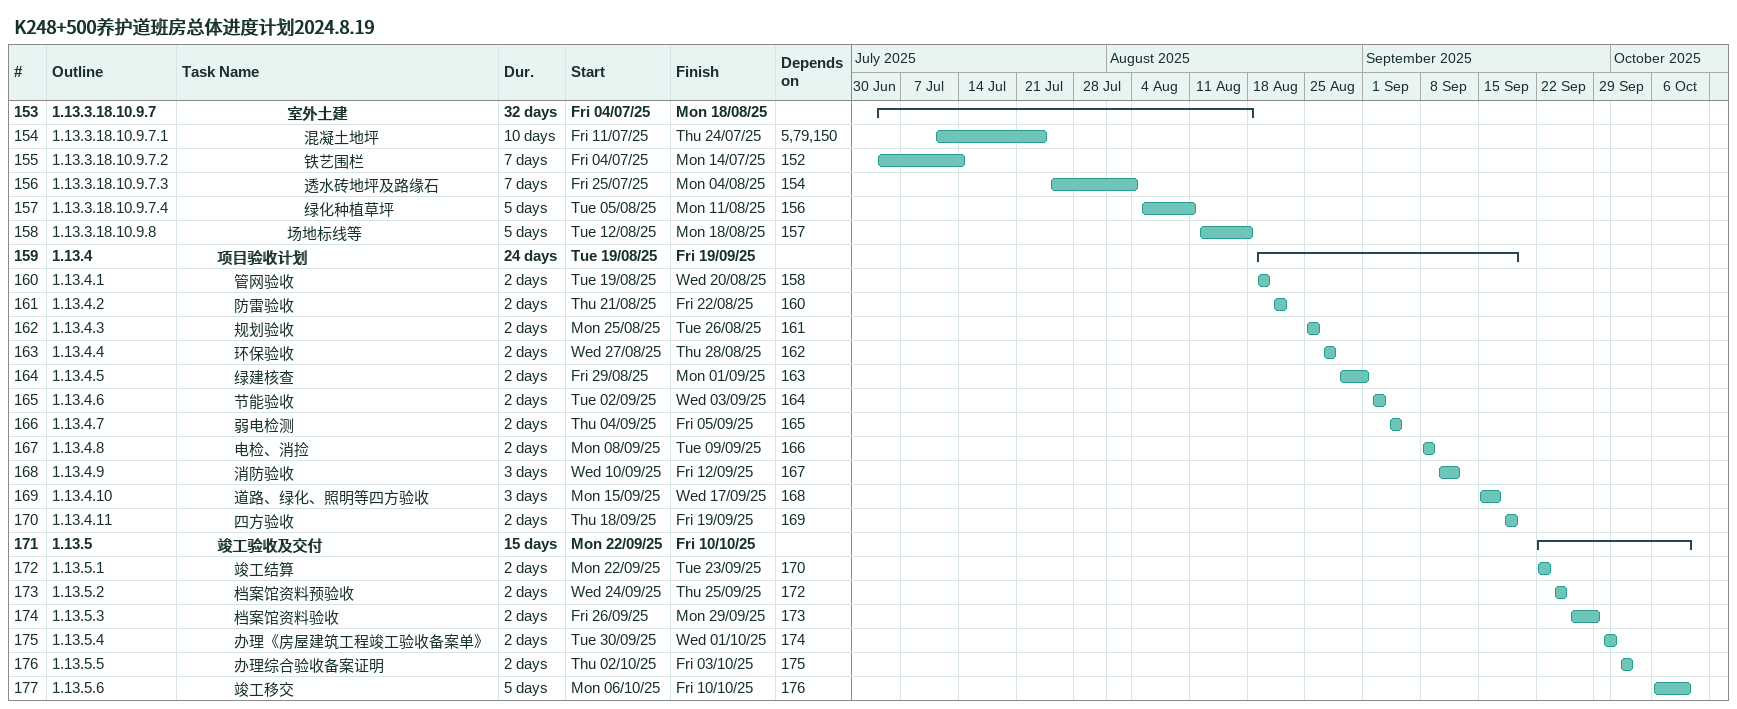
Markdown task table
K248+500养护道班房总体进度计划2024.8.19

| ID | WBS | Task | Duration | Start | Finish | Predecessors |
|---|---|---|---|---|---|---|
| 153 | 1.13.3.18.10.9.7 | **室外土建** | 32d | 2025-07-04 | 2025-08-18 |  |
| 154 | 1.13.3.18.10.9.7.1 | 混凝土地坪 | 10d | 2025-07-11 | 2025-07-24 | 5, 79, 150 |
| 155 | 1.13.3.18.10.9.7.2 | 铁艺围栏 | 7d | 2025-07-04 | 2025-07-14 | 152 |
| 156 | 1.13.3.18.10.9.7.3 | 透水砖地坪及路缘石 | 7d | 2025-07-25 | 2025-08-04 | 154 |
| 157 | 1.13.3.18.10.9.7.4 | 绿化种植草坪 | 5d | 2025-08-05 | 2025-08-11 | 156 |
| 158 | 1.13.3.18.10.9.8 | 场地标线等 | 5d | 2025-08-12 | 2025-08-18 | 157 |
| 159 | 1.13.4 | **项目验收计划** | 24d | 2025-08-19 | 2025-09-19 |  |
| 160 | 1.13.4.1 | 管网验收 | 2d | 2025-08-19 | 2025-08-20 | 158 |
| 161 | 1.13.4.2 | 防雷验收 | 2d | 2025-08-21 | 2025-08-22 | 160 |
| 162 | 1.13.4.3 | 规划验收 | 2d | 2025-08-25 | 2025-08-26 | 161 |
| 163 | 1.13.4.4 | 环保验收 | 2d | 2025-08-27 | 2025-08-28 | 162 |
| 164 | 1.13.4.5 | 绿建核查 | 2d | 2025-08-29 | 2025-09-01 | 163 |
| 165 | 1.13.4.6 | 节能验收 | 2d | 2025-09-02 | 2025-09-03 | 164 |
| 166 | 1.13.4.7 | 弱电检测 | 2d | 2025-09-04 | 2025-09-05 | 165 |
| 167 | 1.13.4.8 | 电检、消捡 | 2d | 2025-09-08 | 2025-09-09 | 166 |
| 168 | 1.13.4.9 | 消防验收 | 3d | 2025-09-10 | 2025-09-12 | 167 |
| 169 | 1.13.4.10 | 道路、绿化、照明等四方验收 | 3d | 2025-09-15 | 2025-09-17 | 168 |
| 170 | 1.13.4.11 | 四方验收 | 2d | 2025-09-18 | 2025-09-19 | 169 |
| 171 | 1.13.5 | **竣工验收及交付** | 15d | 2025-09-22 | 2025-10-10 |  |
| 172 | 1.13.5.1 | 竣工结算 | 2d | 2025-09-22 | 2025-09-23 | 170 |
| 173 | 1.13.5.2 | 档案馆资料预验收 | 2d | 2025-09-24 | 2025-09-25 | 172 |
| 174 | 1.13.5.3 | 档案馆资料验收 | 2d | 2025-09-26 | 2025-09-29 | 173 |
| 175 | 1.13.5.4 | 办理《房屋建筑工程竣工验收备案单》 | 2d | 2025-09-30 | 2025-10-01 | 174 |
| 176 | 1.13.5.5 | 办理综合验收备案证明 | 2d | 2025-10-02 | 2025-10-03 | 175 |
| 177 | 1.13.5.6 | 竣工移交 | 5d | 2025-10-06 | 2025-10-10 | 176 |
